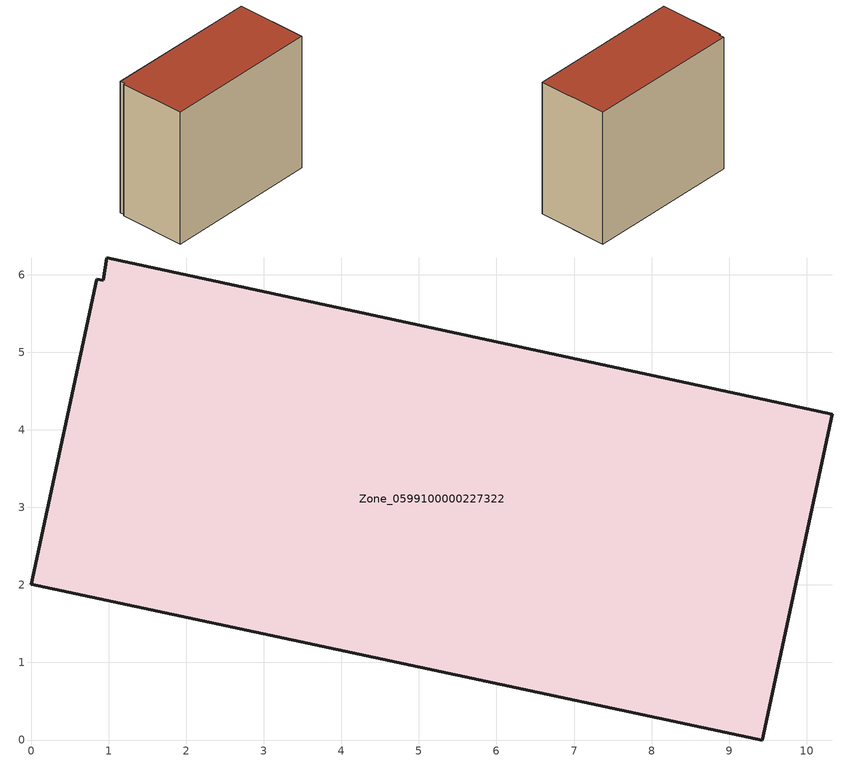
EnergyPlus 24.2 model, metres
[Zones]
Zone_0599100000227322
 floor ground (C_G): 0.93,5.93 0.97,6.22 10.33,4.2 9.43,0 0,2.01 0.85,5.94 z0
 wall outside (C_F): 9.43,0 10.33,4.2 0.97,6.22 0.93,5.93 0.85,5.94 0,2.01 9.43,0 z0:8.4
 roof outside (C_R): 0.97,6.22 0.93,5.93 0.85,5.94 0,2.01 9.43,0 10.33,4.2 z8.4
[BUILDING]
Pand.0599100000227322: North Axis=0; Terrain=City; Loads Convergence Tolerance Value=0.04; Temperature Convergence Tolerance Value=0.4; Solar Distribution=FullExterior; Maximum Number of Warmup Days=25; Minimum Number of Warmup Days=1
[Site:Location]
Rotterdam.The.Hague.AP_ZH_NLD Design_Conditions: Latitude=51.96; Longitude=4.45; Time Zone=1; Elevation=-4.5
[SITE:GROUNDTEMPERATURE:BUILDINGSURFACE]
18, 18, 18, 18, 18, 18, 18, 18, 18, 18, 18, 18
[MATERIAL] Thermal Absorptance=0.9; Solar Absorptance=0.7; Visible Absorptance=0.7
Name | Roughness | Thickness | Conductivity | Density | Specific Heat
G.TI.1975-1991 | MediumSmooth | 0.15 | 0.288461 | 540 | 1210
F.TI.1975-1991 | Rough | 0.3 | 0.230769 | 1920 | 840
R.TI.1975-1991 | MediumRough | 0.2 | 0.153846 | 1500 | 1000
[CONSTRUCTION]
C_G: G.TI.1975-1991
C_F: F.TI.1975-1991
C_R: R.TI.1975-1991
[ZONE]
Zone_0599100000227322: Type=1; Multiplier=1; Ceiling Height=Autocalculate; Volume=Autocalculate; Floor Area=autocalculate; Part of Total Floor Area=Yes
[ZONEINFILTRATION:DESIGNFLOWRATE]
Infil_Zone_0599100000227322: Zone or ZoneList or Space or SpaceList=Zone_0599100000227322; Schedule=AlwaysOn; Design Flow Rate Calculation Method=Flow/Area; Flow Rate per Floor Area=0.003; Constant Term Coefficient=1; Temperature Term Coefficient=0; Velocity Term Coefficient=0; Velocity Squared Term Coefficient=0
[HVACTEMPLATE:ZONE:IDEALLOADSAIRSYSTEM]
Zone_0599100000227322: Maximum Heating Supply Air Temperature=50; Minimum Cooling Supply Air Temperature=13; Maximum Heating Supply Air Humidity Ratio=0.0156; Minimum Cooling Supply Air Humidity Ratio=0.0077; Heating Limit=NoLimit; Cooling Limit=NoLimit; Dehumidification Control Type=ConstantSensibleHeatRatio; Cooling Sensible Heat Ratio=0.7; Dehumidification Setpoint=60; Humidification Control Type=None; Humidification Setpoint=30; Outdoor Air Method=None; Outdoor Air Flow Rate per Person=0.00944; Outdoor Air Flow Rate per Zone Floor Area=0; Outdoor Air Flow Rate per Zone=0; Demand Controlled Ventilation Type=None; Outdoor Air Economizer Type=NoEconomizer; Heat Recovery Type=None; Sensible Heat Recovery Effectiveness=0.7; Latent Heat Recovery Effectiveness=0.65
[ZONECONTROL:THERMOSTAT]
ThermostatControl_Zone_0599100000227322: Zone or ZoneList=Zone_0599100000227322; Control Type Schedule=DualSetpointControlType; Control 1=Thermostat_Zone_0599100000227322; Temperature Difference Between Cutout And Setpoint=0
[THERMOSTATSETPOINT:DUALSETPOINT]
Thermostat_Zone_0599100000227322: Heating Setpoint Temperature Schedule=HeatingSetpoint_Zone_0599100000227322; Cooling Setpoint Temperature Schedule=CoolingSetpoint_Zone_0599100000227322
[SCHEDULE:COMPACT]
HeatingSetpoint_Zone_0599100000227322: Through: 12/31, For: AllDays, Until: 24:00, 21
CoolingSetpoint_Zone_0599100000227322: Through: 12/31, For: AllDays, Until: 24:00, 24
DualSetpointControlType: Through: 12/31, For: AllDays, Until: 24:00, 4
AlwaysOn: Through: 12/31, For: AllDays, Until: 24:00, 1
